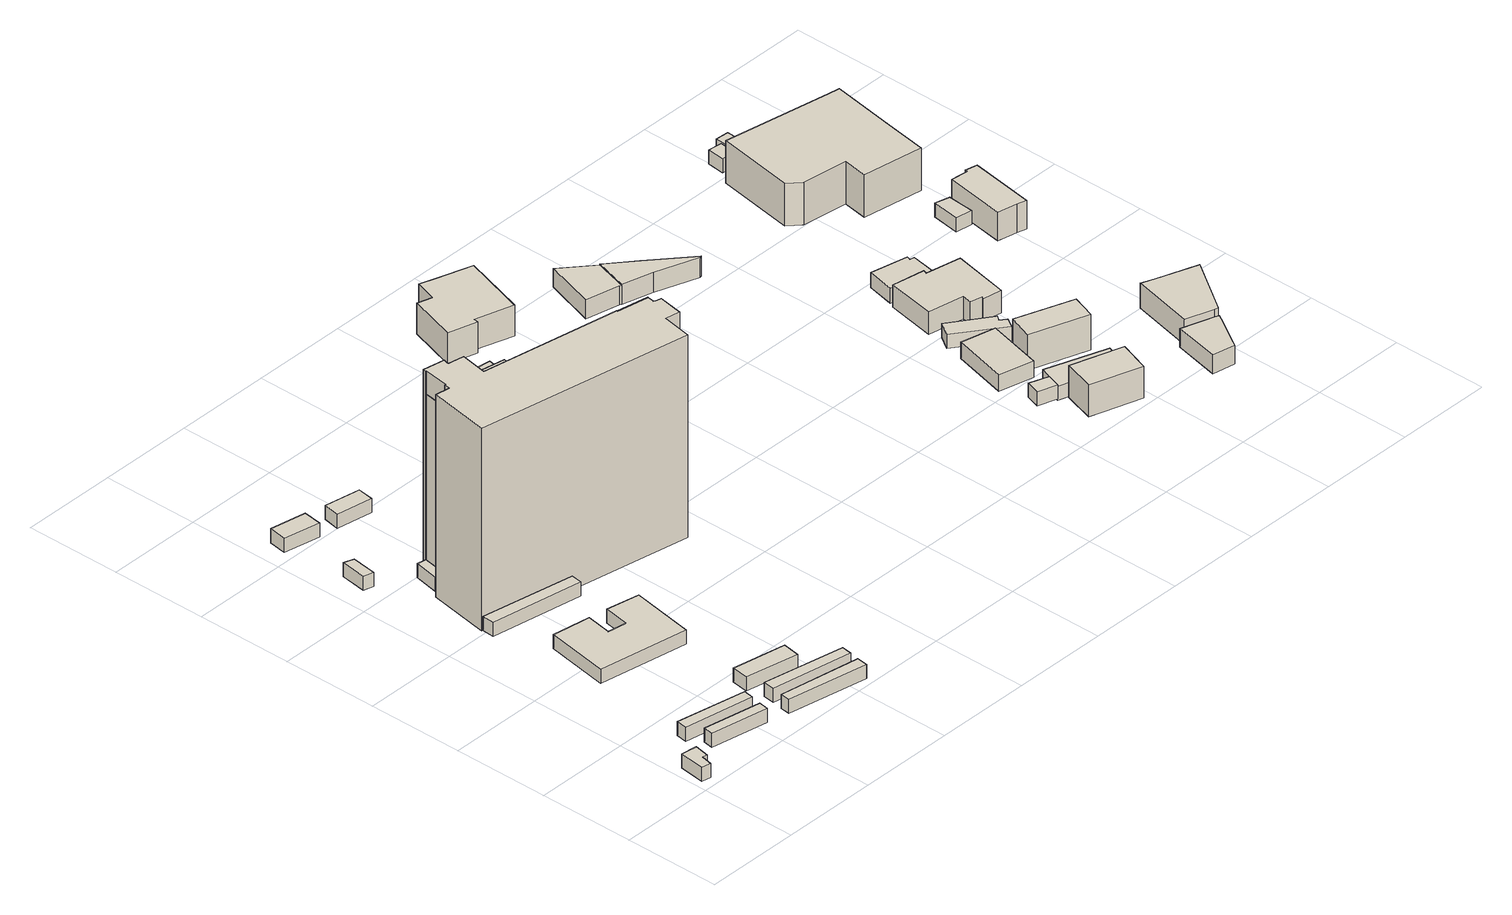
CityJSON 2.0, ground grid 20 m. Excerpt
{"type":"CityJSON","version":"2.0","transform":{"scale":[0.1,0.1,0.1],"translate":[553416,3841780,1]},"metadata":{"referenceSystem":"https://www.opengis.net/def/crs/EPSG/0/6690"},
"CityObjects":{
"building1":{"type":"Building","attributes":{"class":"3002","BuildingDetailAttribute.specifiedBuildingCoverageRate":0.8,"BuildingDetailAttribute.surveyYear":2017,"BuildingRiverFloodingRiskAttribute.description":"1","BuildingRiverFloodingRiskAttribute.rank":"2","BuildingRiverFloodingRiskAttribute.depth":1.57,"BuildingRiverFloodingRiskAttribute.adminType":"1","BuildingRiverFloodingRiskAttribute.scale":"2","BuildingRiverFloodingRiskAttribute.duration":108.53,"BuildingIDAttribute.prefecture":"27","BuildingIDAttribute.city":"27124"},"geometry":[{"type":"Solid","lod":"1","boundaries":[[[[0,1,2,3,4,5]],[[4,6,7,5]],[[3,8,6,4]],[[2,9,8,3]],[[1,10,9,2]],[[0,11,10,1]],[[5,7,11,0]],[[6,8,9,10,11,7]]]]}]},
"building2":{"type":"Building","attributes":{"class":"3003","BuildingDetailAttribute.specifiedBuildingCoverageRate":0.8,"BuildingDetailAttribute.surveyYear":2017,"BuildingRiverFloodingRiskAttribute.description":"1","BuildingRiverFloodingRiskAttribute.rank":"2","BuildingRiverFloodingRiskAttribute.depth":1.6,"BuildingRiverFloodingRiskAttribute.adminType":"1","BuildingRiverFloodingRiskAttribute.scale":"2","BuildingRiverFloodingRiskAttribute.duration":110.88,"BuildingIDAttribute.prefecture":"27","BuildingIDAttribute.city":"27124"},"geometry":[{"type":"Solid","lod":"1","boundaries":[[[[12,13,14,15]],[[14,16,17,15]],[[13,18,16,14]],[[12,19,18,13]],[[15,17,19,12]],[[16,18,19,17]]]]}]},
"building3":{"type":"Building","attributes":{"class":"3003","BuildingDetailAttribute.specifiedBuildingCoverageRate":0.8,"BuildingDetailAttribute.surveyYear":2017,"BuildingRiverFloodingRiskAttribute.description":"1","BuildingRiverFloodingRiskAttribute.rank":"2","BuildingRiverFloodingRiskAttribute.depth":1.6,"BuildingRiverFloodingRiskAttribute.adminType":"1","BuildingRiverFloodingRiskAttribute.scale":"2","BuildingRiverFloodingRiskAttribute.duration":110.88,"BuildingIDAttribute.prefecture":"27","BuildingIDAttribute.city":"27124"},"geometry":[{"type":"Solid","lod":"1","boundaries":[[[[20,21,22,23]],[[22,24,25,23]],[[21,26,24,22]],[[20,27,26,21]],[[23,25,27,20]],[[24,26,27,25]]]]}]},
"building4":{"type":"Building","attributes":{"class":"3003","BuildingDetailAttribute.specifiedBuildingCoverageRate":0.8,"BuildingDetailAttribute.surveyYear":2017,"BuildingRiverFloodingRiskAttribute.description":"1","BuildingRiverFloodingRiskAttribute.rank":"2","BuildingRiverFloodingRiskAttribute.depth":1.99,"BuildingRiverFloodingRiskAttribute.adminType":"1","BuildingRiverFloodingRiskAttribute.scale":"2","BuildingRiverFloodingRiskAttribute.duration":136.08,"BuildingIDAttribute.prefecture":"27","BuildingIDAttribute.city":"27124"},"geometry":[{"type":"Solid","lod":"1","boundaries":[[[[28,29,30,31]],[[30,32,33,31]],[[29,34,32,30]],[[28,35,34,29]],[[31,33,35,28]],[[32,34,35,33]]]]}]},
"building5":{"type":"Building","attributes":{"計測周辺長":75.67,"1/2500図郭":21,"区名":"鶴見区","町丁目名称":"焼野１丁目","街区番号":1,"class":"3001","usage":"422","storeysAboveGround":1,"BuildingDetailAttribute.buildingRoofEdgeArea":235.44,"BuildingDetailAttribute.buildingStructureType":"603","BuildingDetailAttribute.buildingStructureOrgType":"3","BuildingDetailAttribute.detailedUsage":"1407","BuildingDetailAttribute.specifiedBuildingCoverageRate":0.8,"BuildingDetailAttribute.surveyYear":2017,"BuildingRiverFloodingRiskAttribute.description":"1","BuildingRiverFloodingRiskAttribute.rank":"2","BuildingRiverFloodingRiskAttribute.depth":1.67,"BuildingRiverFloodingRiskAttribute.adminType":"1","BuildingRiverFloodingRiskAttribute.scale":"2","BuildingRiverFloodingRiskAttribute.duration":115.93,"BuildingIDAttribute.prefecture":"27","BuildingIDAttribute.city":"27124"},"geometry":[{"type":"Solid","lod":"1","boundaries":[[[[36,37,38,39,40,41,42,43]],[[42,44,45,43]],[[41,46,44,42]],[[40,47,46,41]],[[39,48,47,40]],[[38,49,48,39]],[[37,50,49,38]],[[36,51,50,37]],[[43,45,51,36]],[[44,46,47,48,49,50,51,45]]]]}]},
"building6":{"type":"Building","attributes":{"class":"3003","BuildingDetailAttribute.specifiedBuildingCoverageRate":0.8,"BuildingDetailAttribute.surveyYear":2017,"BuildingRiverFloodingRiskAttribute.description":"1","BuildingRiverFloodingRiskAttribute.rank":"2","BuildingRiverFloodingRiskAttribute.depth":1.6,"BuildingRiverFloodingRiskAttribute.adminType":"1","BuildingRiverFloodingRiskAttribute.scale":"2","BuildingRiverFloodingRiskAttribute.duration":110.88,"BuildingIDAttribute.prefecture":"27","BuildingIDAttribute.city":"27124"},"geometry":[{"type":"Solid","lod":"1","boundaries":[[[[52,53,54,55]],[[54,56,57,55]],[[53,58,56,54]],[[52,59,58,53]],[[55,57,59,52]],[[56,58,59,57]]]]}]},
"building7":{"type":"Building","attributes":{"class":"3003","BuildingDetailAttribute.specifiedBuildingCoverageRate":0.8,"BuildingDetailAttribute.surveyYear":2017,"BuildingRiverFloodingRiskAttribute.description":"1","BuildingRiverFloodingRiskAttribute.rank":"2","BuildingRiverFloodingRiskAttribute.depth":1.94,"BuildingRiverFloodingRiskAttribute.adminType":"1","BuildingRiverFloodingRiskAttribute.scale":"2","BuildingRiverFloodingRiskAttribute.duration":133.18,"BuildingIDAttribute.prefecture":"27","BuildingIDAttribute.city":"27124"},"geometry":[{"type":"Solid","lod":"1","boundaries":[[[[60,61,62,63]],[[62,64,65,63]],[[61,66,64,62]],[[60,67,66,61]],[[63,65,67,60]],[[64,66,67,65]]]]}]},
"building8":{"type":"Building","attributes":{"class":"3001","BuildingDetailAttribute.specifiedBuildingCoverageRate":0.8,"BuildingDetailAttribute.surveyYear":2017,"BuildingRiverFloodingRiskAttribute.description":"1","BuildingRiverFloodingRiskAttribute.rank":"2","BuildingRiverFloodingRiskAttribute.depth":1.6,"BuildingRiverFloodingRiskAttribute.adminType":"1","BuildingRiverFloodingRiskAttribute.scale":"2","BuildingRiverFloodingRiskAttribute.duration":110.88,"BuildingIDAttribute.prefecture":"27","BuildingIDAttribute.city":"27124"},"geometry":[{"type":"Solid","lod":"1","boundaries":[[[[68,69,70,71]],[[70,72,73,71]],[[69,74,72,70]],[[68,75,74,69]],[[71,73,75,68]],[[72,74,75,73]]]]}]},
"building9":{"type":"Building","attributes":{"class":"3003","BuildingDetailAttribute.specifiedBuildingCoverageRate":0.8,"BuildingDetailAttribute.surveyYear":2017,"BuildingRiverFloodingRiskAttribute.description":"1","BuildingRiverFloodingRiskAttribute.rank":"2","BuildingRiverFloodingRiskAttribute.depth":2.02,"BuildingRiverFloodingRiskAttribute.adminType":"1","BuildingRiverFloodingRiskAttribute.scale":"2","BuildingRiverFloodingRiskAttribute.duration":137.8,"BuildingIDAttribute.prefecture":"27","BuildingIDAttribute.city":"27124"},"geometry":[{"type":"Solid","lod":"1","boundaries":[[[[76,77,78,79]],[[78,80,81,79]],[[77,82,80,78]],[[76,83,82,77]],[[79,81,83,76]],[[80,82,83,81]]]]}]},
"building10":{"type":"Building","attributes":{"class":"3003","BuildingDetailAttribute.specifiedBuildingCoverageRate":0.8,"BuildingDetailAttribute.surveyYear":2017,"BuildingRiverFloodingRiskAttribute.description":"1","BuildingRiverFloodingRiskAttribute.rank":"2","BuildingRiverFloodingRiskAttribute.depth":1.6,"BuildingRiverFloodingRiskAttribute.adminType":"1","BuildingRiverFloodingRiskAttribute.scale":"2","BuildingRiverFloodingRiskAttribute.duration":110.88,"BuildingIDAttribute.prefecture":"27","BuildingIDAttribute.city":"27124"},"geometry":[{"type":"Solid","lod":"1","boundaries":[[[[84,85,86,87]],[[86,88,89,87]],[[85,90,88,86]],[[84,91,90,85]],[[87,89,91,84]],[[88,90,91,89]]]]}]},
"building11":{"type":"Building","attributes":{"計測周辺長":137.55,"1/2500図郭":21,"区名":"鶴見区","町丁目名称":"焼野１丁目","街区番号":1,"class":"3003","usage":"412","measuredHeight":38.4,"storeysAboveGround":13,"BuildingDetailAttribute.buildingRoofEdgeArea":670.02,"BuildingDetailAttribute.buildingStructureType":"603","BuildingDetailAttribute.buildingStructureOrgType":"3","BuildingDetailAttribute.detailedUsage":"1130","BuildingDetailAttribute.specifiedBuildingCoverageRate":0.8,"BuildingDetailAttribute.surveyYear":2017,"BuildingRiverFloodingRiskAttribute.description":"1","BuildingRiverFloodingRiskAttribute.rank":"2","BuildingRiverFloodingRiskAttribute.depth":2.02,"BuildingRiverFloodingRiskAttribute.adminType":"1","BuildingRiverFloodingRiskAttribute.scale":"2","BuildingRiverFloodingRiskAttribute.duration":137.8,"BuildingIDAttribute.prefecture":"27","BuildingIDAttribute.city":"27124"},"geometry":[{"type":"Solid","lod":"1","boundaries":[[[[78,92,93,79]],[[93,94,95,79]],[[92,96,94,93]],[[78,97,96,92]],[[79,95,97,78]],[[94,96,97,95]]]]}]},
"building12":{"type":"Building","attributes":{"class":"3001","BuildingDetailAttribute.specifiedBuildingCoverageRate":0.8,"BuildingDetailAttribute.surveyYear":2017,"BuildingRiverFloodingRiskAttribute.description":"1","BuildingRiverFloodingRiskAttribute.rank":"2","BuildingRiverFloodingRiskAttribute.depth":2.06,"BuildingRiverFloodingRiskAttribute.adminType":"1","BuildingRiverFloodingRiskAttribute.scale":"2","BuildingRiverFloodingRiskAttribute.duration":140.07,"BuildingIDAttribute.prefecture":"27","BuildingIDAttribute.city":"27124"},"geometry":[{"type":"Solid","lod":"1","boundaries":[[[[98,99,100,101]],[[100,102,103,101]],[[99,104,102,100]],[[98,105,104,99]],[[101,103,105,98]],[[102,104,105,103]]]]}]},
"building13":{"type":"Building","attributes":{"class":"3001","BuildingDetailAttribute.specifiedBuildingCoverageRate":0.8,"BuildingDetailAttribute.surveyYear":2017,"BuildingRiverFloodingRiskAttribute.description":"1","BuildingRiverFloodingRiskAttribute.rank":"2","BuildingRiverFloodingRiskAttribute.depth":2.06,"BuildingRiverFloodingRiskAttribute.adminType":"1","BuildingRiverFloodingRiskAttribute.scale":"2","BuildingRiverFloodingRiskAttribute.duration":140.07,"BuildingIDAttribute.prefecture":"27","BuildingIDAttribute.city":"27124"},"geometry":[{"type":"Solid","lod":"1","boundaries":[[[[106,107,108,109]],[[108,110,111,109]],[[107,112,110,108]],[[106,113,112,107]],[[109,111,113,106]],[[110,112,113,111]]]]}]},
"building14":{"type":"Building","attributes":{"計測周辺長":137.55,"1/2500図郭":21,"区名":"鶴見区","町丁目名称":"焼野１丁目","街区番号":1,"class":"3002","usage":"412","measuredHeight":43.3,"storeysAboveGround":13,"BuildingDetailAttribute.buildingRoofEdgeArea":670.02,"BuildingDetailAttribute.buildingStructureType":"603","BuildingDetailAttribute.buildingStructureOrgType":"3","BuildingDetailAttribute.detailedUsage":"1130","BuildingDetailAttribute.specifiedBuildingCoverageRate":0.8,"BuildingDetailAttribute.surveyYear":2017,"BuildingRiverFloodingRiskAttribute.description":"1","BuildingRiverFloodingRiskAttribute.rank":"2","BuildingRiverFloodingRiskAttribute.depth":1.99,"BuildingRiverFloodingRiskAttribute.adminType":"1","BuildingRiverFloodingRiskAttribute.scale":"2","BuildingRiverFloodingRiskAttribute.duration":135.52,"BuildingIDAttribute.prefecture":"27","BuildingIDAttribute.city":"27124"},"geometry":[{"type":"Solid","lod":"1","boundaries":[[[[114,115,116,117,118,119,120,121,122,123,124,125,126,127,128,129,130,131,132,133,134,135]],[[134,136,137,135]],[[133,138,136,134]],[[132,139,138,133]],[[131,140,139,132]],[[130,141,140,131]],[[129,142,141,130]],[[128,143,142,129]],[[127,144,143,128]],[[126,145,144,127]],[[125,146,145,126]],[[124,147,146,125]],[[123,148,147,124]],[[122,149,148,123]],[[121,150,149,122]],[[120,151,150,121]],[[119,152,151,120]],[[118,153,152,119]],[[117,154,153,118]],[[116,155,154,117]],[[115,156,155,116]],[[114,157,156,115]],[[135,137,157,114]],[[136,138,139,140,141,142,143,144,145,146,147,148,149,150,151,152,153,154,155,156,157,137]]]]}]},
"building15":{"type":"Building","attributes":{"class":"3003","BuildingDetailAttribute.specifiedBuildingCoverageRate":0.8,"BuildingDetailAttribute.surveyYear":2017,"BuildingRiverFloodingRiskAttribute.description":"1","BuildingRiverFloodingRiskAttribute.rank":"2","BuildingRiverFloodingRiskAttribute.depth":2.12,"BuildingRiverFloodingRiskAttribute.adminType":"1","BuildingRiverFloodingRiskAttribute.scale":"2","BuildingRiverFloodingRiskAttribute.duration":142.87,"BuildingIDAttribute.prefecture":"27","BuildingIDAttribute.city":"27124"},"geometry":[{"type":"Solid","lod":"1","boundaries":[[[[158,159,160,161]],[[160,162,163,161]],[[159,164,162,160]],[[158,165,164,159]],[[161,163,165,158]],[[162,164,165,163]]]]}]},
"building16":{"type":"Building","attributes":{"class":"3003","BuildingDetailAttribute.specifiedBuildingCoverageRate":0.8,"BuildingDetailAttribute.surveyYear":2017,"BuildingRiverFloodingRiskAttribute.description":"1","BuildingRiverFloodingRiskAttribute.rank":"2","BuildingRiverFloodingRiskAttribute.depth":2.12,"BuildingRiverFloodingRiskAttribute.adminType":"1","BuildingRiverFloodingRiskAttribute.scale":"2","BuildingRiverFloodingRiskAttribute.duration":142.87,"BuildingIDAttribute.prefecture":"27","BuildingIDAttribute.city":"27124"},"geometry":[{"type":"Solid","lod":"1","boundaries":[[[[166,167,168,169]],[[168,170,171,169]],[[167,172,170,168]],[[166,173,172,167]],[[169,171,173,166]],[[170,172,173,171]]]]}]},
"building17":{"type":"Building","attributes":{"計測周辺長":137.55,"1/2500図郭":21,"区名":"鶴見区","町丁目名称":"焼野１丁目","街区番号":1,"class":"3002","usage":"412","measuredHeight":43.3,"storeysAboveGround":13,"BuildingDetailAttribute.buildingRoofEdgeArea":670.02,"BuildingDetailAttribute.buildingStructureType":"603","BuildingDetailAttribute.buildingStructureOrgType":"3","BuildingDetailAttribute.detailedUsage":"1130","BuildingDetailAttribute.specifiedBuildingCoverageRate":0.8,"BuildingDetailAttribute.surveyYear":2017,"BuildingRiverFloodingRiskAttribute.description":"1","BuildingRiverFloodingRiskAttribute.rank":"2","BuildingRiverFloodingRiskAttribute.depth":1.99,"BuildingRiverFloodingRiskAttribute.adminType":"1","BuildingRiverFloodingRiskAttribute.scale":"2","BuildingRiverFloodingRiskAttribute.duration":135.52,"BuildingIDAttribute.prefecture":"27","BuildingIDAttribute.city":"27124"},"geometry":[{"type":"Solid","lod":"1","boundaries":[[[[174,121,120,119]],[[120,175,176,119]],[[121,177,175,120]],[[174,178,177,121]],[[119,176,178,174]],[[175,177,178,176]]]]}]},
"building18":{"type":"Building","attributes":{"class":"3003","BuildingDetailAttribute.specifiedBuildingCoverageRate":0.8,"BuildingDetailAttribute.surveyYear":2017,"BuildingRiverFloodingRiskAttribute.description":"1","BuildingRiverFloodingRiskAttribute.rank":"2","BuildingRiverFloodingRiskAttribute.depth":1.99,"BuildingRiverFloodingRiskAttribute.adminType":"1","BuildingRiverFloodingRiskAttribute.scale":"2","BuildingRiverFloodingRiskAttribute.duration":135.52,"BuildingIDAttribute.prefecture":"27","BuildingIDAttribute.city":"27124"},"geometry":[{"type":"Solid","lod":"1","boundaries":[[[[179,180,181,125,182,123,183,121,174,119]],[[174,184,185,119]],[[121,186,184,174]],[[183,187,186,121]],[[123,188,187,183]],[[182,189,188,123]],[[125,190,189,182]],[[181,191,190,125]],[[180,192,191,181]],[[179,193,192,180]],[[119,185,193,179]],[[184,186,187,188,189,190,191,192,193,185]]]]}]},
"building19":{"type":"Building","attributes":{"class":"3003","BuildingDetailAttribute.specifiedBuildingCoverageRate":0.8,"BuildingDetailAttribute.surveyYear":2017,"BuildingRiverFloodingRiskAttribute.description":"1","BuildingRiverFloodingRiskAttribute.rank":"2","BuildingRiverFloodingRiskAttribute.depth":2.12,"BuildingRiverFloodingRiskAttribute.adminType":"1","BuildingRiverFloodingRiskAttribute.scale":"2","BuildingRiverFloodingRiskAttribute.duration":142.87,"BuildingIDAttribute.prefecture":"27","BuildingIDAttribute.city":"27124"},"geometry":[{"type":"Solid","lod":"1","boundaries":[[[[194,195,196,197]],[[196,198,199,197]],[[195,200,198,196]],[[194,201,200,195]],[[197,199,201,194]],[[198,200,201,199]]]]}]},
"building20":{"type":"Building","attributes":{"class":"3003","BuildingDetailAttribute.specifiedBuildingCoverageRate":0.8,"BuildingDetailAttribute.surveyYear":2017,"BuildingRiverFloodingRiskAttribute.description":"1","BuildingRiverFloodingRiskAttribute.rank":"2","BuildingRiverFloodingRiskAttribute.depth":2.12,"BuildingRiverFloodingRiskAttribute.adminType":"1","BuildingRiverFloodingRiskAttribute.scale":"2","BuildingRiverFloodingRiskAttribute.duration":142.87,"BuildingIDAttribute.prefecture":"27","BuildingIDAttribute.city":"27124"},"geometry":[{"type":"Solid","lod":"1","boundaries":[[[[202,203,204,205]],[[204,206,207,205]],[[203,208,206,204]],[[202,209,208,203]],[[205,207,209,202]],[[206,208,209,207]]]]}]},
"building21":{"type":"Building","attributes":{"計測周辺長":40.64,"1/2500図郭":21,"区名":"鶴見区","町丁目名称":"焼野１丁目","街区番号":1,"class":"3001","usage":"412","measuredHeight":5.7,"storeysAboveGround":1,"BuildingDetailAttribute.buildingRoofEdgeArea":96.17,"BuildingDetailAttribute.buildingStructureType":"610","BuildingDetailAttribute.buildingStructureOrgType":"2","BuildingDetailAttribute.detailedUsage":"1130","BuildingDetailAttribute.specifiedBuildingCoverageRate":0.8,"BuildingDetailAttribute.surveyYear":2017,"BuildingRiverFloodingRiskAttribute.description":"1","BuildingRiverFloodingRiskAttribute.rank":"2","BuildingRiverFloodingRiskAttribute.depth":2.15,"BuildingRiverFloodingRiskAttribute.adminType":"1","BuildingRiverFloodingRiskAttribute.scale":"2","BuildingRiverFloodingRiskAttribute.duration":144.55,"BuildingIDAttribute.prefecture":"27","BuildingIDAttribute.city":"27124"},"geometry":[{"type":"Solid","lod":"1","boundaries":[[[[210,211,212,213]],[[212,214,215,213]],[[211,216,214,212]],[[210,217,216,211]],[[213,215,217,210]],[[214,216,217,215]]]]}]},
"building22":{"type":"Building","attributes":{"class":"3001","BuildingDetailAttribute.specifiedBuildingCoverageRate":0.8,"BuildingDetailAttribute.surveyYear":2017,"BuildingRiverFloodingRiskAttribute.description":"1","BuildingRiverFloodingRiskAttribute.rank":"2","BuildingRiverFloodingRiskAttribute.depth":2.15,"BuildingRiverFloodingRiskAttribute.adminType":"1","BuildingRiverFloodingRiskAttribute.scale":"2","BuildingRiverFloodingRiskAttribute.duration":144.55,"BuildingIDAttribute.prefecture":"27","BuildingIDAttribute.city":"27124"},"geometry":[{"type":"Solid","lod":"1","boundaries":[[[[218,219,220,221]],[[220,222,223,221]],[[219,224,222,220]],[[218,225,224,219]],[[221,223,225,218]],[[222,224,225,223]]]]}]},
"building23":{"type":"Building","attributes":{"class":"3001","BuildingDetailAttribute.specifiedBuildingCoverageRate":0.8,"BuildingDetailAttribute.surveyYear":2017,"BuildingRiverFloodingRiskAttribute.description":"1","BuildingRiverFloodingRiskAttribute.rank":"2","BuildingRiverFloodingRiskAttribute.depth":2,"BuildingRiverFloodingRiskAttribute.adminType":"1","BuildingRiverFloodingRiskAttribute.scale":"2","BuildingRiverFloodingRiskAttribute.duration":136.1,"BuildingIDAttribute.prefecture":"27","BuildingIDAttribute.city":"27124"},"geometry":[{"type":"Solid","lod":"1","boundaries":[[[[226,227,228,229]],[[228,230,231,229]],[[227,232,230,228]],[[226,233,232,227]],[[229,231,233,226]],[[230,232,233,231]]]]}]},
"building24":{"type":"Building","attributes":{"class":"3001","BuildingDetailAttribute.specifiedBuildingCoverageRate":0.8,"BuildingDetailAttribute.surveyYear":2017,"BuildingRiverFloodingRiskAttribute.description":"1","BuildingRiverFloodingRiskAttribute.rank":"2","BuildingRiverFloodingRiskAttribute.depth":1.98,"BuildingRiverFloodingRiskAttribute.adminType":"1","BuildingRiverFloodingRiskAttribute.scale":"2","BuildingRiverFloodingRiskAttribute.duration":134.95,"BuildingIDAttribute.prefecture":"27","BuildingIDAttribute.city":"27124"},"geometry":[{"type":"Solid","lod":"1","boundaries":[[[[234,235,236,237]],[[236,238,239,237]],[[235,240,238,236]],[[234,241,240,235]],[[237,239,241,234]],[[238,240,241,239]]]]}]},
"building25":{"type":"Building","attributes":{"計測周辺長":58.83,"1/2500図郭":21,"区名":"鶴見区","町丁目名称":"焼野１丁目","街区番号":11,"class":"3001","usage":"441","measuredHeight":6.6,"storeysAboveGround":2,"BuildingDetailAttribute.buildingRoofEdgeArea":191.28,"BuildingDetailAttribute.buildingStructureType":"610","BuildingDetailAttribute.buildingStructureOrgType":"2","BuildingDetailAttribute.detailedUsage":"1510","BuildingDetailAttribute.specifiedBuildingCoverageRate":0.8,"BuildingDetailAttribute.surveyYear":2017,"BuildingRiverFloodingRiskAttribute.description":"1","BuildingRiverFloodingRiskAttribute.rank":"2","BuildingRiverFloodingRiskAttribute.depth":2.12,"BuildingRiverFloodingRiskAttribute.adminType":"1","BuildingRiverFloodingRiskAttribute.scale":"2","BuildingRiverFloodingRiskAttribute.duration":143.43,"BuildingIDAttribute.prefecture":"27","BuildingIDAttribute.city":"27124"},"geometry":[{"type":"Solid","lod":"1","boundaries":[[[[242,243,244,245,246,247,248,249,250]],[[249,251,252,250]],[[248,253,251,249]],[[247,254,253,248]],[[246,255,254,247]],[[245,256,255,246]],[[244,257,256,245]],[[243,258,257,244]],[[242,259,258,243]],[[250,252,259,242]],[[251,253,254,255,256,257,258,259,252]]]]}]},
"building26":{"type":"Building","attributes":{"計測周辺長":34.28,"1/2500図郭":21,"区名":"鶴見区","町丁目名称":"焼野１丁目","街区番号":11,"class":"3001","usage":"441","measuredHeight":4,"storeysAboveGround":1,"BuildingDetailAttribute.buildingRoofEdgeArea":69,"BuildingDetailAttribute.buildingStructureType":"610","BuildingDetailAttribute.buildingStructureOrgType":"2","BuildingDetailAttribute.detailedUsage":"1510","BuildingDetailAttribute.specifiedBuildingCoverageRate":0.8,"BuildingDetailAttribute.surveyYear":2017,"BuildingRiverFloodingRiskAttribute.description":"1","BuildingRiverFloodingRiskAttribute.rank":"2","BuildingRiverFloodingRiskAttribute.depth":1.99,"BuildingRiverFloodingRiskAttribute.adminType":"1","BuildingRiverFloodingRiskAttribute.scale":"2","BuildingRiverFloodingRiskAttribute.duration":135.53,"BuildingIDAttribute.prefecture":"27","BuildingIDAttribute.city":"27124"},"geometry":[{"type":"Solid","lod":"1","boundaries":[[[[260,261,262,263,264]],[[263,265,266,264]],[[262,267,265,263]],[[261,268,267,262]],[[260,269,268,261]],[[264,266,269,260]],[[265,267,268,269,266]]]]}]},
"building27":{"type":"Building","attributes":{"計測周辺長":14.55,"1/2500図郭":21,"区名":"鶴見区","町丁目名称":"焼野１丁目","街区番号":4,"class":"3001","usage":"431","storeysAboveGround":1,"BuildingDetailAttribute.buildingRoofEdgeArea":12.87,"BuildingDetailAttribute.buildingStructureType":"610","BuildingDetailAttribute.buildingStructureOrgType":"2","BuildingDetailAttribute.detailedUsage":"1740","BuildingDetailAttribute.specifiedBuildingCoverageRate":0.8,"BuildingDetailAttribute.surveyYear":2017,"BuildingRiverFloodingRiskAttribute.description":"1","BuildingRiverFloodingRiskAttribute.rank":"2","BuildingRiverFloodingRiskAttribute.depth":2.17,"BuildingRiverFloodingRiskAttribute.adminType":"1","BuildingRiverFloodingRiskAttribute.scale":"2","BuildingRiverFloodingRiskAttribute.duration":146.22,"BuildingIDAttribute.prefecture":"27","BuildingIDAttribute.city":"27124"},"geometry":[{"type":"Solid","lod":"1","boundaries":[[[[270,271,272,273]],[[272,274,275,273]],[[271,276,274,272]],[[270,277,276,271]],[[273,275,277,270]],[[274,276,277,275]]]]}]},
"building28":{"type":"Building","attributes":{"計測周辺長":41.45,"1/2500図郭":21,"区名":"鶴見区","町丁目名称":"焼野１丁目","街区番号":11,"class":"3001","usage":"441","measuredHeight":4.3,"storeysAboveGround":1,"BuildingDetailAttribute.buildingRoofEdgeArea":59.62,"BuildingDetailAttribute.buildingStructureType":"610","BuildingDetailAttribute.buildingStructureOrgType":"2","BuildingDetailAttribute.detailedUsage":"1510","BuildingDetailAttribute.specifiedBuildingCoverageRate":0.8,"BuildingDetailAttribute.surveyYear":2017,"BuildingRiverFloodingRiskAttribute.description":"1","BuildingRiverFloodingRiskAttribute.rank":"2","BuildingRiverFloodingRiskAttribute.depth":1.99,"BuildingRiverFloodingRiskAttribute.adminType":"1","BuildingRiverFloodingRiskAttribute.scale":"2","BuildingRiverFloodingRiskAttribute.duration":135.53,"BuildingIDAttribute.prefecture":"27","BuildingIDAttribute.city":"27124"},"geometry":[{"type":"Solid","lod":"1","boundaries":[[[[278,279,280,281,282,283,284]],[[283,285,286,284]],[[282,287,285,283]],[[281,288,287,282]],[[280,289,288,281]],[[279,290,289,280]],[[278,291,290,279]],[[284,286,291,278]],[[285,287,288,289,290,291,286]]]]}]},
"building29":{"type":"Building","attributes":{"計測周辺長":38.69,"1/2500図郭":21,"区名":"鶴見区","町丁目名称":"焼野１丁目","街区番号":4,"class":"3001","usage":"411","measuredHeight":3.5,"storeysAboveGround":2,"BuildingDetailAttribute.buildingRoofEdgeArea":88.62,"BuildingDetailAttribute.buildingStructureType":"610","BuildingDetailAttribute.buildingStructureOrgType":"2","BuildingDetailAttribute.detailedUsage":"1110","BuildingDetailAttribute.specifiedBuildingCoverageRate":0.8,"BuildingDetailAttribute.surveyYear":2017,"BuildingRiverFloodingRiskAttribute.description":"1","BuildingRiverFloodingRiskAttribute.rank":"2","BuildingRiverFloodingRiskAttribute.depth":2.08,"BuildingRiverFloodingRiskAttribute.adminType":"1","BuildingRiverFloodingRiskAttribute.scale":"2","BuildingRiverFloodingRiskAttribute.duration":140.67,"BuildingIDAttribute.prefecture":"27","BuildingIDAttribute.city":"27124"},"geometry":[{"type":"Solid","lod":"1","boundaries":[[[[292,293,294,295]],[[294,296,297,295]],[[293,298,296,294]],[[292,299,298,293]],[[295,297,299,292]],[[296,298,299,297]]]]}]},
"building30":{"type":"Building","attributes":{"計測周辺長":36.05,"1/2500図郭":21,"区名":"鶴見区","町丁目名称":"焼野１丁目","街区番号":4,"class":"3001","usage":"431","measuredHeight":6.8,"storeysAboveGround":1,"BuildingDetailAttribute.buildingRoofEdgeArea":76.5,"BuildingDetailAttribute.buildingStructureType":"610","BuildingDetailAttribute.buildingStructureOrgType":"2","BuildingDetailAttribute.detailedUsage":"1720","BuildingDetailAttribute.specifiedBuildingCoverageRate":0.8,"BuildingDetailAttribute.surveyYear":2017,"BuildingRiverFloodingRiskAttribute.description":"1","BuildingRiverFloodingRiskAttribute.rank":"2","BuildingRiverFloodingRiskAttribute.depth":2.17,"BuildingRiverFloodingRiskAttribute.adminType":"1","BuildingRiverFloodingRiskAttribute.scale":"2","BuildingRiverFloodingRiskAttribute.duration":146.22,"BuildingIDAttribute.prefecture":"27","BuildingIDAttribute.city":"27124"},"geometry":[{"type":"Solid","lod":"1","boundaries":[[[[300,301,302,303]],[[302,304,305,303]],[[301,306,304,302]],[[300,307,306,301]],[[303,305,307,300]],[[304,306,307,305]]]]}]},
"building31":{"type":"Building","attributes":{"計測周辺長":37.64,"1/2500図郭":21,"区名":"鶴見区","町丁目名称":"焼野１丁目","街区番号":4,"class":"3001","usage":"411","storeysAboveGround":1,"BuildingDetailAttribute.buildingRoofEdgeArea":72.91,"BuildingDetailAttribute.buildingStructureType":"610","BuildingDetailAttribute.buildingStructureOrgType":"2","BuildingDetailAttribute.detailedUsage":"1110","BuildingDetailAttribute.specifiedBuildingCoverageRate":0.8,"BuildingDetailAttribute.surveyYear":2017,"BuildingRiverFloodingRiskAttribute.description":"1","BuildingRiverFloodingRiskAttribute.rank":"2","BuildingRiverFloodingRiskAttribute.depth":2.17,"BuildingRiverFloodingRiskAttribute.adminType":"1","BuildingRiverFloodingRiskAttribute.scale":"2","BuildingRiverFloodingRiskAttribute.duration":146.22,"BuildingIDAttribute.prefecture":"27","BuildingIDAttribute.city":"27124"},"geometry":[{"type":"Solid","lod":"1","boundaries":[[[[308,309,310,311]],[[310,312,313,311]],[[309,314,312,310]],[[308,315,314,309]],[[311,313,315,308]],[[312,314,315,313]]]]}]},
"building32":{"type":"Building","attributes":{"計測周辺長":30.06,"1/2500図郭":21,"区名":"鶴見区","町丁目名称":"焼野１丁目","街区番号":4,"class":"3001","usage":"411","storeysAboveGround":2,"BuildingDetailAttribute.buildingRoofEdgeArea":38.62,"BuildingDetailAttribute.buildingStructureType":"601","BuildingDetailAttribute.buildingStructureOrgType":"1","BuildingDetailAttribute.detailedUsage":"1110","BuildingDetailAttribute.specifiedBuildingCoverageRate":0.8,"BuildingDetailAttribute.surveyYear":2017,"BuildingRiverFloodingRiskAttribute.description":"1","BuildingRiverFloodingRiskAttribute.rank":"2","BuildingRiverFloodingRiskAttribute.depth":2.08,"BuildingRiverFloodingRiskAttribute.adminType":"1","BuildingRiverFloodingRiskAttribute.scale":"2","BuildingRiverFloodingRiskAttribute.duration":140.67,"BuildingIDAttribute.prefecture":"27","BuildingIDAttribute.city":"27124"},"geometry":[{"type":"Solid","lod":"1","boundaries":[[[[316,317,318,319,320,321]],[[320,322,323,321]],[[319,324,322,320]],[[318,325,324,319]],[[317,326,325,318]],[[316,327,326,317]],[[321,323,327,316]],[[322,324,325,326,327,323]]]]}]},
"building33":{"type":"Building","attributes":{"計測周辺長":35.91,"1/2500図郭":21,"区名":"鶴見区","町丁目名称":"焼野１丁目","街区番号":4,"class":"3001","usage":"411","measuredHeight":7.6,"storeysAboveGround":1,"BuildingDetailAttribute.buildingRoofEdgeArea":67.34,"BuildingDetailAttribute.buildingStructureType":"610","BuildingDetailAttribute.buildingStructureOrgType":"2","BuildingDetailAttribute.detailedUsage":"1110","BuildingDetailAttribute.specifiedBuildingCoverageRate":0.8,"BuildingDetailAttribute.surveyYear":2017,"BuildingRiverFloodingRiskAttribute.description":"1","BuildingRiverFloodingRiskAttribute.rank":"2","BuildingRiverFloodingRiskAttribute.depth":2.17,"BuildingRiverFloodingRiskAttribute.adminType":"1","BuildingRiverFloodingRiskAttribute.scale":"2","BuildingRiverFloodingRiskAttribute.duration":146.22,"BuildingIDAttribute.prefecture":"27","BuildingIDAttribute.city":"27124"},"geometry":[{"type":"Solid","lod":"1","boundaries":[[[[328,329,330,331]],[[330,332,333,331]],[[329,334,332,330]],[[328,335,334,329]],[[331,333,335,328]],[[332,334,335,333]]]]}]},
"building34":{"type":"Building","attributes":{"計測周辺長":54.16,"1/2500図郭":21,"区名":"鶴見区","町丁目名称":"焼野１丁目","街区番号":4,"class":"3001","usage":"411","measuredHeight":4.8,"storeysAboveGround":2,"BuildingDetailAttribute.buildingRoofEdgeArea":154.37,"BuildingDetailAttribute.buildingStructureType":"601","BuildingDetailAttribute.buildingStructureOrgType":"1","BuildingDetailAttribute.detailedUsage":"1110","BuildingDetailAttribute.specifiedBuildingCoverageRate":0.8,"BuildingDetailAttribute.surveyYear":2017,"BuildingRiverFloodingRiskAttribute.description":"1","BuildingRiverFloodingRiskAttribute.rank":"2","BuildingRiverFloodingRiskAttribute.depth":2.08,"BuildingRiverFloodingRiskAttribute.adminType":"1","BuildingRiverFloodingRiskAttribute.scale":"2","BuildingRiverFloodingRiskAttribute.duration":140.67,"BuildingIDAttribute.prefecture":"27","BuildingIDAttribute.city":"27124"},"geometry":[{"type":"Solid","lod":"1","boundaries":[[[[336,337,338,339,340,341,342,343,344,345]],[[344,346,347,345]],[[343,348,346,344]],[[342,349,348,343]],[[341,350,349,342]],[[340,351,350,341]],[[339,352,351,340]],[[338,353,352,339]],[[337,354,353,338]],[[336,355,354,337]],[[345,347,355,336]],[[346,348,349,350,351,352,353,354,355,347]]]]}]},
"building35":{"type":"Building","attributes":{"計測周辺長":29.73,"1/2500図郭":21,"区名":"鶴見区","町丁目名称":"焼野１丁目","街区番号":4,"class":"3001","usage":"411","measuredHeight":3.3,"storeysAboveGround":1,"BuildingDetailAttribute.buildingRoofEdgeArea":51.84,"BuildingDetailAttribute.buildingStructureType":"601","BuildingDetailAttribute.buildingStructureOrgType":"1","BuildingDetailAttribute.detailedUsage":"1110","BuildingDetailAttribute.specifiedBuildingCoverageRate":0.8,"BuildingDetailAttribute.surveyYear":2017,"BuildingRiverFloodingRiskAttribute.description":"1","BuildingRiverFloodingRiskAttribute.rank":"2","BuildingRiverFloodingRiskAttribute.depth":2.14,"BuildingRiverFloodingRiskAttribute.adminType":"1","BuildingRiverFloodingRiskAttribute.scale":"2","BuildingRiverFloodingRiskAttribute.duration":144.03,"BuildingIDAttribute.prefecture":"27","BuildingIDAttribute.city":"27124"},"geometry":[{"type":"Solid","lod":"1","boundaries":[[[[356,357,358,359,360,361]],[[360,362,363,361]],[[359,364,362,360]],[[358,365,364,359]],[[357,366,365,358]],[[356,367,366,357]],[[361,363,367,356]],[[362,364,365,366,367,363]]]]}]},
"building36":{"type":"Building","attributes":{"計測周辺長":31.94,"1/2500図郭":21,"区名":"鶴見区","町丁目名称":"焼野２丁目","街区番号":6,"class":"3001","usage":"401","measuredHeight":4,"storeysAboveGround":1,"BuildingDetailAttribute.buildingRoofEdgeArea":59.81,"BuildingDetailAttribute.buildingStructureType":"610","BuildingDetailAttribute.buildingStructureOrgType":"2","BuildingDetailAttribute.detailedUsage":"1310","BuildingDetailAttribute.specifiedBuildingCoverageRate":0.8,"BuildingDetailAttribute.surveyYear":2017,"BuildingRiverFloodingRiskAttribute.description":"1","BuildingRiverFloodingRiskAttribute.rank":"2","BuildingRiverFloodingRiskAttribute.depth":2.33,"BuildingRiverFloodingRiskAttribute.adminType":"1","BuildingRiverFloodingRiskAttribute.scale":"2","BuildingRiverFloodingRiskAttribute.duration":154.38,"BuildingIDAttribute.prefecture":"27","BuildingIDAttribute.city":"27124"},"geometry":[{"type":"Solid","lod":"1","boundaries":[[[[368,369,370,371,372,373]],[[372,374,375,373]],[[371,376,374,372]],[[370,377,376,371]],[[369,378,377,370]],[[368,379,378,369]],[[373,375,379,368]],[[374,376,377,378,379,375]]]]}]},
"building37":{"type":"Building","attributes":{"計測周辺長":45.4,"1/2500図郭":22,"区名":"鶴見区","町丁目名称":"焼野２丁目","街区番号":6,"class":"3001","usage":"401","measuredHeight":5.3,"storeysAboveGround":1,"BuildingDetailAttribute.buildingRoofEdgeArea":122.22,"BuildingDetailAttribute.buildingStructureType":"610","BuildingDetailAttribute.buildingStructureOrgType":"2","BuildingDetailAttribute.detailedUsage":"1310","BuildingDetailAttribute.specifiedBuildingCoverageRate":0.8,"BuildingDetailAttribute.surveyYear":2017,"BuildingRiverFloodingRiskAttribute.description":"1","BuildingRiverFloodingRiskAttribute.rank":"2","BuildingRiverFloodingRiskAttribute.depth":2.19,"BuildingRiverFloodingRiskAttribute.adminType":"1","BuildingRiverFloodingRiskAttribute.scale":"2","BuildingRiverFloodingRiskAttribute.duration":146.75,"BuildingIDAttribute.prefecture":"27","BuildingIDAttribute.city":"27124"},"geometry":[{"type":"Solid","lod":"1","boundaries":[[[[380,381,382,383,384,385]],[[384,386,387,385]],[[383,388,386,384]],[[382,389,388,383]],[[381,390,389,382]],[[380,391,390,381]],[[385,387,391,380]],[[386,388,389,390,391,387]]]]}]},
"building38":{"type":"Building","attributes":{"class":"3001","BuildingDetailAttribute.specifiedBuildingCoverageRate":0.8,"BuildingDetailAttribute.surveyYear":2017,"BuildingRiverFloodingRiskAttribute.description":"1","BuildingRiverFloodingRiskAttribute.rank":"2","BuildingRiverFloodingRiskAttribute.depth":2.02,"BuildingRiverFloodingRiskAttribute.adminType":"1","BuildingRiverFloodingRiskAttribute.scale":"2","BuildingRiverFloodingRiskAttribute.duration":137.32,"BuildingIDAttribute.prefecture":"27","BuildingIDAttribute.city":"27124"},"geometry":[{"type":"Solid","lod":"1","boundaries":[[[[392,393,394,395]],[[394,396,397,395]],[[393,398,396,394]],[[392,399,398,393]],[[395,397,399,392]],[[396,398,399,397]]]]}]},
"building39":{"type":"Building","attributes":{"計測周辺長":17.99,"1/2500図郭":21,"区名":"鶴見区","町丁目名称":"焼野２丁目","街区番号":10,"class":"3001","usage":"431","storeysAboveGround":1,"BuildingDetailAttribute.buildingRoofEdgeArea":18.75,"BuildingDetailAttribute.buildingStructureType":"610","BuildingDetailAttribute.buildingStructureOrgType":"2","BuildingDetailAttribute.detailedUsage":"1740","BuildingDetailAttribute.specifiedBuildingCoverageRate":0.8,"BuildingDetailAttribute.surveyYear":2017,"BuildingRiverFloodingRiskAttribute.description":"1","BuildingRiverFloodingRiskAttribute.rank":"2","BuildingRiverFloodingRiskAttribute.depth":1.88,"BuildingRiverFloodingRiskAttribute.adminType":"1","BuildingRiverFloodingRiskAttribute.scale":"2","BuildingRiverFloodingRiskAttribute.duration":129.02,"BuildingIDAttribute.prefecture":"27","BuildingIDAttribute.city":"27124"},"geometry":[{"type":"Solid","lod":"1","boundaries":[[[[400,401,402,403,404]],[[403,405,406,404]],[[402,407,405,403]],[[401,408,407,402]],[[400,409,408,401]],[[404,406,409,400]],[[405,407,408,409,406]]]]}]},
"building40":{"type":"Building","attributes":{"計測周辺長":95.21,"1/2500図郭":21,"区名":"鶴見区","町丁目名称":"焼野２丁目","街区番号":10,"class":"3001","usage":"441","measuredHeight":9.1,"storeysAboveGround":1,"BuildingDetailAttribute.buildingRoofEdgeArea":513.08,"BuildingDetailAttribute.buildingStructureType":"610","BuildingDetailAttribute.buildingStructureOrgType":"2","BuildingDetailAttribute.detailedUsage":"1510","BuildingDetailAttribute.specifiedBuildingCoverageRate":0.8,"BuildingDetailAttribute.surveyYear":2017,"BuildingRiverFloodingRiskAttribute.description":"1","BuildingRiverFloodingRiskAttribute.rank":"2","BuildingRiverFloodingRiskAttribute.depth":1.8,"BuildingRiverFloodingRiskAttribute.adminType":"1","BuildingRiverFloodingRiskAttribute.scale":"2","BuildingRiverFloodingRiskAttribute.duration":124.05,"BuildingIDAttribute.prefecture":"27","BuildingIDAttribute.city":"27124"},"geometry":[{"type":"Solid","lod":"1","boundaries":[[[[410,411,412,413,414,415,416,417,418]],[[417,419,420,418]],[[416,421,419,417]],[[415,422,421,416]],[[414,423,422,415]],[[413,424,423,414]],[[412,425,424,413]],[[411,426,425,412]],[[410,427,426,411]],[[418,420,427,410]],[[419,421,422,423,424,425,426,427,420]]]]}]},
"building41":{"type":"Building","attributes":{"計測周辺長":19.06,"1/2500図郭":21,"区名":"鶴見区","町丁目名称":"焼野２丁目","街区番号":10,"class":"3001","usage":"441","storeysAboveGround":1,"BuildingDetailAttribute.buildingRoofEdgeArea":18.69,"BuildingDetailAttribute.buildingStructureType":"610","BuildingDetailAttribute.buildingStructureOrgType":"2","BuildingDetailAttribute.detailedUsage":"1510","BuildingDetailAttribute.specifiedBuildingCoverageRate":0.8,"BuildingDetailAttribute.surveyYear":2017,"BuildingRiverFloodingRiskAttribute.description":"1","BuildingRiverFloodingRiskAttribute.rank":"2","BuildingRiverFloodingRiskAttribute.depth":2.02,"BuildingRiverFloodingRiskAttribute.adminType":"1","BuildingRiverFloodingRiskAttribute.scale":"2","BuildingRiverFloodingRiskAttribute.duration":137.32,"BuildingIDAttribute.prefecture":"27","BuildingIDAttribute.city":"27124"},"geometry":[{"type":"Solid","lod":"1","boundaries":[[[[428,429,430,431]],[[430,432,433,431]],[[429,434,432,430]],[[428,435,434,429]],[[431,433,435,428]],[[432,434,435,433]]]]}]},
"building42":{"type":"Building","attributes":{"計測周辺長":39.36,"1/2500図郭":22,"区名":"鶴見区","町丁目名称":"焼野２丁目","街区番号":10,"class":"3001","usage":"431","measuredHeight":6.1,"storeysAboveGround":2,"BuildingDetailAttribute.buildingRoofEdgeArea":81.77,"BuildingDetailAttribute.buildingStructureType":"610","BuildingDetailAttribute.buildingStructureOrgType":"2","BuildingDetailAttribute.detailedUsage":"1720","BuildingDetailAttribute.specifiedBuildingCoverageRate":0.8,"BuildingDetailAttribute.surveyYear":2017,"BuildingRiverFloodingRiskAttribute.description":"1","BuildingRiverFloodingRiskAttribute.rank":"2","BuildingRiverFloodingRiskAttribute.depth":1.88,"BuildingRiverFloodingRiskAttribute.adminType":"1","BuildingRiverFloodingRiskAttribute.scale":"2","BuildingRiverFloodingRiskAttribute.duration":129.02,"BuildingIDAttribute.prefecture":"27","BuildingIDAttribute.city":"27124"},"geometry":[{"type":"Solid","lod":"1","boundaries":[[[[436,437,438,439,440,441,442,443]],[[442,444,445,443]],[[441,446,444,442]],[[440,447,446,441]],[[439,448,447,440]],[[438,449,448,439]],[[437,450,449,438]],[[436,451,450,437]],[[443,445,451,436]],[[444,446,447,448,449,450,451,445]]]]}]}
},
"vertices":[
[47,63,9],[41,33,9],[31,34,9],[26,11,9],[7,15,9],[14,68,9],[7,15,39],[14,68,39],[26,11,39],[31,34,39],[41,33,39],[47,63,39],
[95,70,8],[99,91,8],[219,69,8],[216,49,8],[219,69,38],[216,49,38],[99,91,38],[95,70,38],
[78,116,8],[82,139,8],[227,112,8],[224,91,8],[227,112,38],[224,91,38],[82,139,38],[78,116,38],
[45,841,3],[52,894,3],[73,887,3],[66,835,3],[73,887,33],[66,835,33],[52,894,33],[45,841,33],
[110,344,6],[133,475,6],[213,463,6],[204,410,6],[243,404,6],[252,457,6],[321,444,6],[298,312,6],[321,444,36],[298,312,36],[252,457,36],[243,404,36],[204,410,36],[213,463,36],[133,475,36],[110,344,36],
[262,40,7],[264,60,7],[433,32,7],[430,9,7],[433,32,37],[430,9,37],[264,60,37],[262,40,37],
[92,579,4],[94,605,4],[288,570,4],[285,547,4],[288,570,34],[285,547,34],[94,605,34],[92,579,34],
[262,140,7],[267,174,7],[378,154,7],[372,118,7],[378,154,37],[372,118,37],[267,174,37],[262,140,37],
[125,744,4],[135,795,4],[154,792,4],[145,740,4],[154,792,34],[145,740,34],[135,795,34],[125,744,34],
[268,82,7],[271,106,7],[440,74,7],[437,52,7],[440,74,37],[437,52,37],[271,106,37],[268,82,37],
[155,792,4],[147,740,4],[147,740,388],[145,740,388],[155,792,388],[154,792,388],
[37,1018,3],[43,1056,3],[118,1042,3],[113,1004,3],[118,1042,33],[113,1004,33],[43,1056,33],[37,1018,33],
[152,998,3],[159,1032,3],[233,1019,3],[228,985,3],[233,1019,33],[228,985,33],[159,1032,33],[152,998,33],
[155,799,3],[200,791,3],[197,779,3],[231,773,3],[221,717,3],[511,666,3],[511,664,3],[577,652,3],[575,638,3],[577,637,3],[577,636,3],[590,633,3],[581,582,3],[551,587,3],[540,526,3],[92,606,3],[114,733,3],[144,728,3],[145,740,3],[147,740,3],[155,792,3],[154,792,3],[155,792,437],[154,792,437],[147,740,437],[145,740,437],[144,728,437],[114,733,437],[92,606,437],[540,526,437],[551,587,437],[581,582,437],[590,633,437],[577,636,437],[577,637,437],[575,638,437],[577,652,437],[511,664,437],[511,666,437],[221,717,437],[231,773,437],[197,779,437],[200,791,437],[155,799,437],
[287,751,3],[290,771,3],[435,746,3],[431,724,3],[435,746,33],[431,724,33],[290,771,33],[287,751,33],
[295,803,3],[303,849,3],[449,824,3],[440,777,3],[449,824,33],[440,777,33],[303,849,33],[295,803,33],
[578,654,3],[511,664,436],[511,666,436],[577,652,436],[578,654,436],
[514,679,3],[599,665,3],[593,632,3],[590,635,3],[579,652,3],[578,654,33],[511,666,33],[577,652,33],[579,652,33],[577,637,33],[590,635,33],[590,633,33],[593,632,33],[599,665,33],[514,679,33],
[482,715,2],[485,736,2],[607,715,2],[604,693,2],[607,715,32],[604,693,32],[485,736,32],[482,715,32],
[491,769,2],[499,814,2],[622,794,2],[614,746,2],[622,794,32],[614,746,32],[499,814,32],[491,769,32],
[527,1017,1],[542,1091,1],[667,1069,1],[654,996,1],[667,1069,57],[654,996,57],[542,1091,57],[527,1017,57],
[589,1090,1],[594,1121,1],[629,1116,1],[624,1085,1],[629,1116,31],[624,1085,31],[594,1121,31],[589,1090,31],
[633,1083,1],[639,1113,1],[673,1109,1],[668,1078,1],[673,1109,31],[668,1078,31],[639,1113,31],[633,1083,31],
[780,872,4],[801,955,4],[847,943,4],[826,860,4],[847,943,34],[826,860,34],[801,955,34],[780,872,34],
[709,1177,3],[707,1167,3],[647,1184,3],[678,1284,3],[708,1275,3],[723,1320,3],[751,1310,3],[828,1286,3],[787,1153,3],[828,1286,69],[787,1153,69],[751,1310,69],[723,1320,69],[708,1275,69],[678,1284,69],[647,1184,69],[707,1167,69],[709,1177,69],
[980,1082,1],[910,1097,1],[943,1203,1],[1005,1150,1],[985,1080,1],[1005,1150,41],[985,1080,41],[943,1203,41],[910,1097,41],[980,1082,41],
[1238,335,4],[1247,365,4],[1287,351,4],[1278,323,4],[1287,351,34],[1278,323,34],[1247,365,34],[1238,335,34],
[1005,1150,0],[1007,1148,0],[1059,1104,0],[1140,1034,0],[1136,1032,0],[1048,1063,0],[985,1080,0],[1048,1063,43],[985,1080,43],[1136,1032,43],[1140,1034,43],[1059,1104,43],[1007,1148,43],[1005,1150,43],
[1227,415,3],[1256,530,3],[1328,514,3],[1299,398,3],[1328,514,38],[1299,398,38],[1256,530,38],[1227,415,38],
[1384,217,0],[1278,251,0],[1298,316,0],[1406,282,0],[1298,316,68],[1406,282,68],[1278,251,68],[1384,217,68],
[1297,376,1],[1423,332,1],[1406,282,1],[1278,323,1],[1406,282,31],[1278,323,31],[1423,332,31],[1297,376,31],
[1263,570,2],[1282,598,2],[1363,541,2],[1356,531,2],[1368,521,2],[1356,501,2],[1368,521,32],[1356,501,32],[1356,531,32],[1363,541,32],[1282,598,32],[1263,570,32],
[1309,423,0],[1329,474,0],[1447,432,0],[1430,382,0],[1447,432,76],[1430,382,76],[1329,474,76],[1309,423,76],
[1365,576,3],[1368,581,3],[1343,586,3],[1347,606,3],[1272,620,3],[1291,721,3],[1359,709,3],[1356,701,3],[1429,687,3],[1405,569,3],[1429,687,51],[1405,569,51],[1356,701,51],[1359,709,51],[1291,721,51],[1272,620,51],[1347,606,51],[1343,586,51],[1368,581,51],[1365,576,51],
[1296,731,4],[1308,788,4],[1386,772,4],[1383,764,4],[1393,762,4],[1384,712,4],[1393,762,36],[1384,712,36],[1383,764,36],[1386,772,36],[1308,788,36],[1296,731,36],
[1613,246,1],[1607,236,1],[1564,166,1],[1517,175,1],[1538,271,1],[1607,249,1],[1538,271,41],[1607,249,41],[1517,175,41],[1564,166,41],[1607,236,41],[1613,246,41],
[1548,270,2],[1578,400,2],[1605,390,2],[1689,360,2],[1614,249,2],[1607,251,2],[1614,249,55],[1607,251,55],[1689,360,55],[1605,390,55],[1578,400,55],[1548,270,55],
[1392,1210,3],[1396,1246,3],[1425,1243,3],[1422,1208,3],[1425,1243,33],[1422,1208,33],[1396,1246,33],[1392,1210,33],
[1531,788,4],[1540,846,4],[1570,838,4],[1568,811,4],[1566,783,4],[1568,811,34],[1566,783,34],[1570,838,34],[1540,846,34],[1531,788,34],
[1622,1143,2],[1599,1006,2],[1585,918,2],[1459,938,2],[1467,989,2],[1372,1002,2],[1347,1024,2],[1374,1186,2],[1598,1147,2],[1374,1186,93],[1598,1147,93],[1347,1024,93],[1372,1002,93],[1467,989,93],[1459,938,93],[1585,918,93],[1599,1006,93],[1622,1143,93],
[1424,1189,4],[1428,1257,4],[1456,1255,4],[1452,1187,4],[1456,1255,34],[1452,1187,34],[1428,1257,34],[1424,1189,34],
[1561,718,3],[1580,843,3],[1601,841,3],[1617,839,3],[1617,844,3],[1642,839,3],[1621,704,3],[1602,709,3],[1621,704,64],[1602,709,64],[1642,839,64],[1617,844,64],[1617,839,64],[1601,841,64],[1580,843,64],[1561,718,64]
]}
